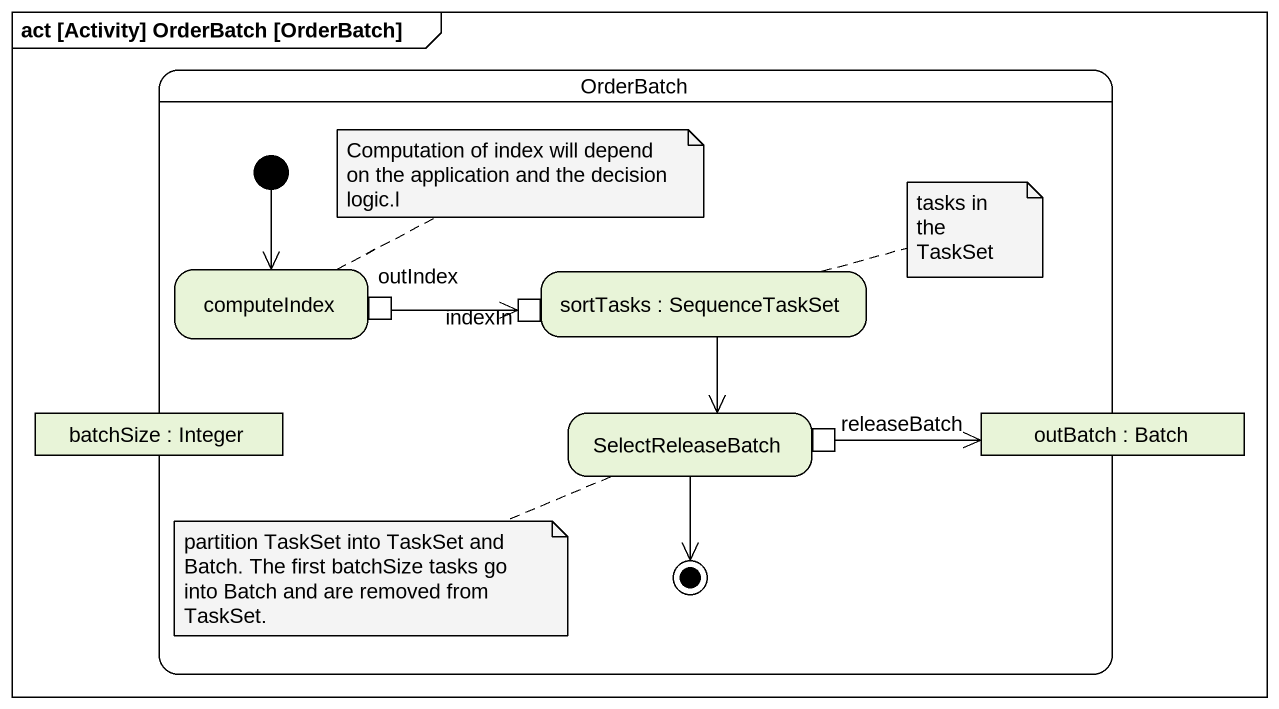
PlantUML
@startuml
mainframe act [Activity] OrderBatch [OrderBatch]
hide empty description
state OrderBatch {
  state computeIndex {
    state outIndex <<outputPin>>
  }
  state "sortTasks : SequenceTaskSet" as sortTasks {
    state indexIn <<inputPin>>
  }
  state "batchSize : Integer" as batchSize <<object>>
  state SelectReleaseBatch {
    state releaseBatch <<outputPin>>
  }
  state "outBatch : Batch" as outBatch <<object>>
  [*] --> computeIndex
  SelectReleaseBatch --> [*]
}
sortTasks --> SelectReleaseBatch
outIndex -right-> indexIn
releaseBatch -right-> outBatch
note right of computeIndex : Computation of index will depend on the application and the decision logic.l
note right of sortTasks : tasks in the TaskSet
note left of SelectReleaseBatch : partition TaskSet into TaskSet and Batch. The first batchSize tasks go into Batch and are removed from TaskSet.
@enduml
